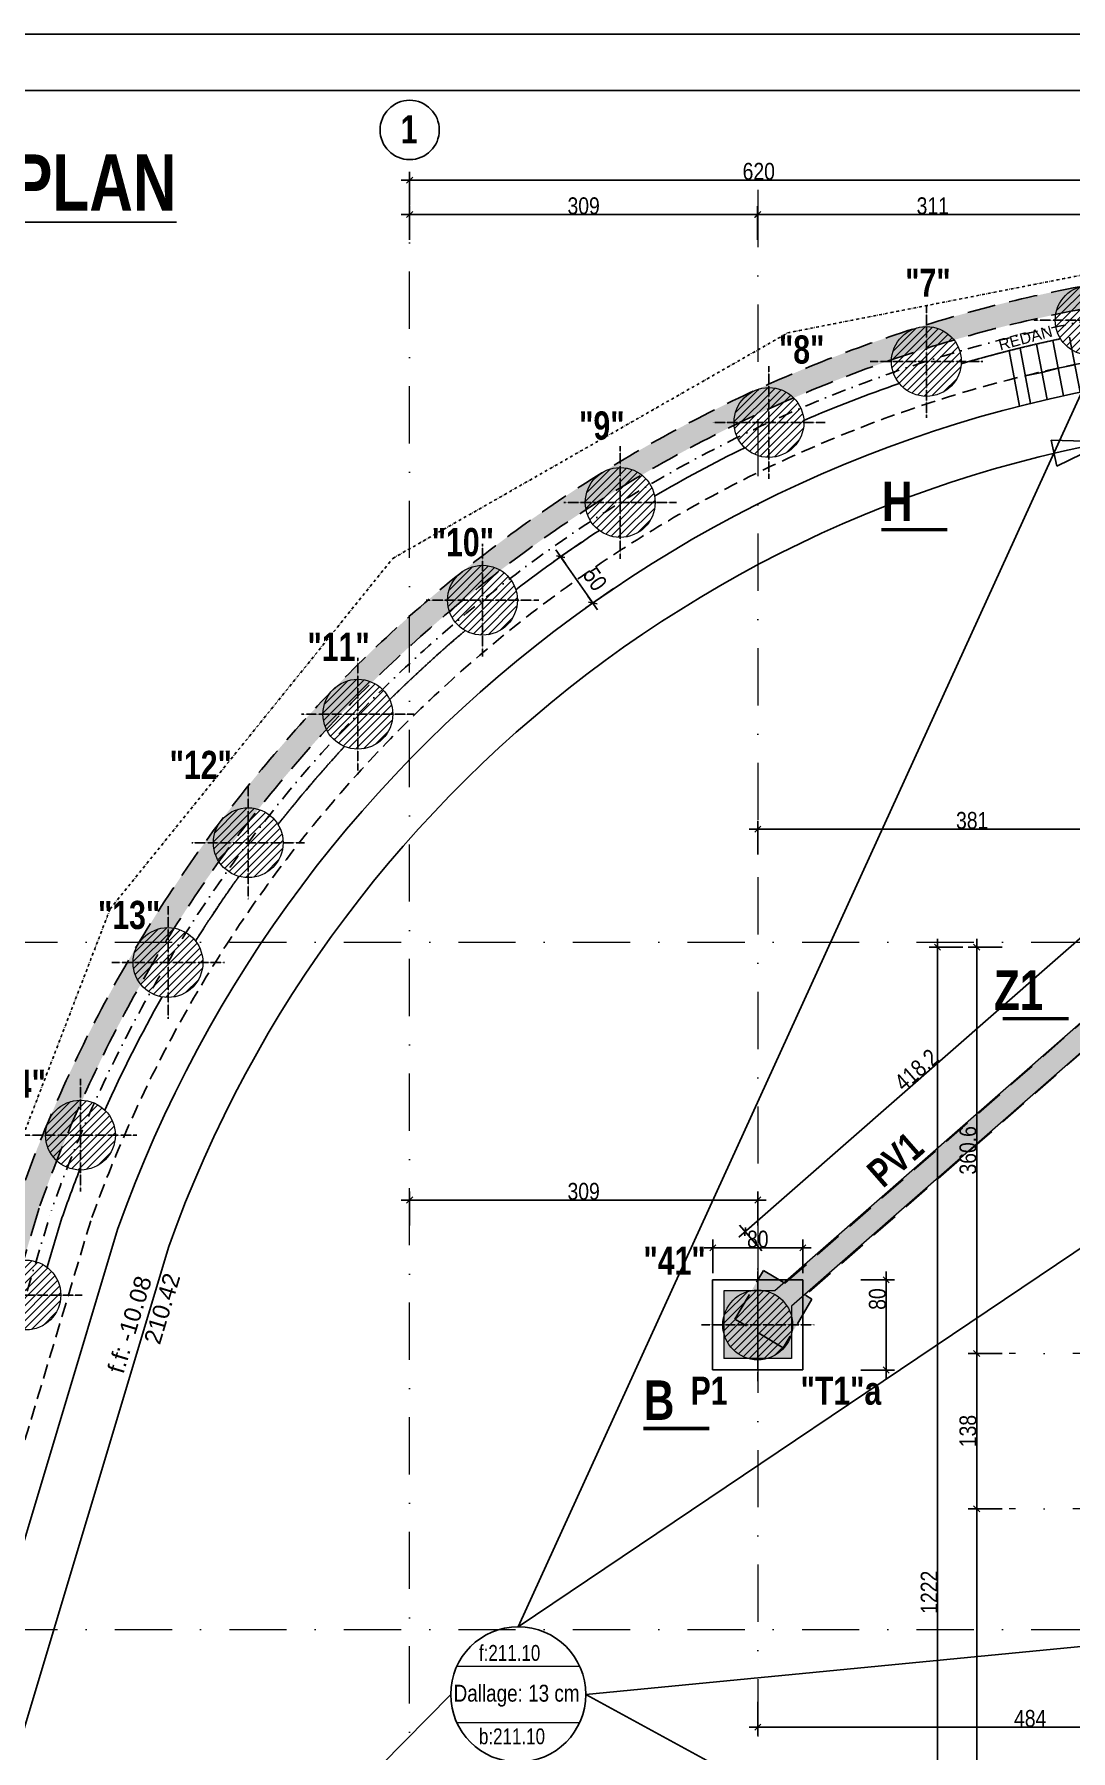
# Model space of a CAD drawing. Header units: millimetres. Extents: x 0 to 22237, y -21919 to -17719.
# Drawn here: x 15005 to 15925, y -19243 to -17719 of the extents above; entities that cross this region are included whole.
import ezdxf
from ezdxf.enums import TextEntityAlignment as Align

# ---------------------------------------------------------------- set-up
doc = ezdxf.new("R2010")
doc.units = ezdxf.units.MM
doc.linetypes.add('CACHEX2', pattern=[19.05, 12.7, -6.35])
doc.linetypes.add('TIRETPTX2', pattern=[50.8, 25.4, -12.7, 0, -12.7])
for name, color, linetype in [('01-Cad  2', 1, 'Continuous'), ('01_cote_gen', 4, 'Continuous'), ('01_linteaux', 2, 'Continuous'), ('01_murs_sup', 2, 'CACHEX2'), ('01_poch_murs', 253, 'Continuous'), ('01_texte', 230, 'Continuous'), ('AA_COTES', 2, 'Continuous')]:
    doc.layers.add(name, color=color, linetype=linetype)
for name, color, linetype, lineweight in [('01_murs_coup', 5, 'Continuous', 60), ('01_PIEUX', 5, 'Continuous', 60), ('01_tram_axes', 2, 'TIRETPTX2', 9)]:
    doc.layers.add(name, color=color, linetype=linetype, lineweight=lineweight)
doc.styles.add('Eurostile', font='')
doc.styles.add('impact', font='impact.ttf')
doc.styles.add('MATTE_TXT', font='arial.ttf')
doc.styles.add('STYLE2', font='ARIALN.TTF')
doc.styles.get('Eurostile').set_extended_font_data('Eurostile')
doc.dimstyles.new('JB50', dxfattribs={"dimscale": 0.1, "dimtxt": 150, "dimasz": 15, "dimexe": 0.1, "dimexo": 0.1, "dimgap": 0.09, "dimtad": 1, "dimdec": 1, "dimdsep": 46, "dimtxsty": 'STYLE2', "dimblk1": 'BOND_G', "dimblk2": 'BOND_D', "dimsah": 1, "dimcen": 1.5, "dimdle": 0.01, "dimse1": 1, "dimse2": 1, "dimclrd": 4, "dimclre": 2, "dimclrt": 6, "dimazin": 2, "dimtfac": 2.333333, "dimtdec": 1, "dimtix": 1, "dimtmove": 2, "dimatfit": 3, "dimldrblk": 'BOND_G', "dimfxl": 1, "dimtolj": 1, "dimtzin": 0, "dimarcsym": 0})
pattern_1 = [(135, (-53.299, 4582.9386), (-11.2253202, 9e-16), [7.9375, -7.9375])]

# ---------------------------------------------------------------- blocks, each defined once
blk = doc.blocks.new('BOND_G')
at = {"layer": 'AA_COTES', "color": 0}
for p, q in [((0, -5), (0, 15)), ((5, 0), (-5, 0)), ((1.8, 1.8), (-1.8, -1.8))]:
    blk.add_line(p, q, dxfattribs=at)
blk = doc.blocks.new('BOND_D')
at = {"layer": 'AA_COTES', "color": 0}
for p, q in [((5, 0), (-5, 0)), ((-1.8, -1.8), (1.8, 1.8)), ((0, 5), (0, -15))]:
    blk.add_line(p, q, dxfattribs=at)
blk = doc.blocks.new('*D1906')
at = {"layer": '01_cote_gen', "color": 4, "lineweight": -2, "transparency": 16777216}
blk.add_line((15339.7, -17848.4), (15956.7, -17848.4), dxfattribs=at)
at = {"layer": 'Defpoints', "color": 0, "transparency": 16777216}
for p in [(15338.2, -17852.1), (15958.2, -17848.4), (15958.2, -17852.1)]:
    blk.add_point(p, dxfattribs=at)
at = {"layer": '01_cote_gen', "color": 4, "lineweight": -2, "transparency": 16777216, "xscale": 1.5, "yscale": 1.5, "zscale": 1.5, "rotation": 180}
blk.add_blockref('BOND_G', (15338.2, -17848.4), dxfattribs=at)
at = {"layer": '01_cote_gen', "color": 4, "lineweight": -2, "transparency": 16777216, "xscale": 1.5, "yscale": 1.5, "zscale": 1.5}
blk.add_blockref('BOND_D', (15958.2, -17848.4), dxfattribs=at)
at = {"layer": '01_cote_gen', "color": 6, "transparency": 16777216, "insert": (15648.2, -17840.7), "char_height": 15, "attachment_point": 5, "style": 'STYLE2'}
blk.add_mtext('\\A1;620', dxfattribs=at)
blk = doc.blocks.new('*D1935')
at = {"layer": '01_cote_gen', "color": 4, "lineweight": -2, "ltscale": 3, "transparency": 16777216}
blk.add_line((15500, -18222.5), (15473.1, -18184), dxfattribs=at)
at = {"layer": 'Defpoints', "color": 0, "ltscale": 3, "transparency": 16777216}
for p in [(15472.3, -18182.7), (15478.2, -18178.6), (15506.7, -18219.7)]:
    blk.add_point(p, dxfattribs=at)
at = {"layer": '01_cote_gen', "color": 4, "lineweight": -2, "ltscale": 3, "transparency": 16777216, "xscale": 1.5, "yscale": 1.5, "zscale": 1.5}
for name, p, rotation in [('BOND_D', (15472.3, -18182.7), 124.8244641136882), ('BOND_G', (15500.8, -18223.8), 304.8244641136882)]:
    blk.add_blockref(name, p, dxfattribs=dict(at, rotation=rotation))
at = {"layer": '01_cote_gen', "color": 6, "ltscale": 3, "transparency": 16777216, "insert": (15502.8, -18202.6), "char_height": 15, "attachment_point": 5, "rotation": 304.8245, "style": 'STYLE2'}
blk.add_mtext('\\A1;50', dxfattribs=at)
blk = doc.blocks.new('*D1909')
at = {"layer": '01_cote_gen', "color": 4, "lineweight": -2, "ltscale": 3, "transparency": 16777216}
blk.add_line((15841.7, -18888.5), (15841.7, -18530.9), dxfattribs=at)
at = {"layer": 'Defpoints', "color": 0, "ltscale": 3, "transparency": 16777216}
for p in [(15829.5, -18529.4), (15841.7, -18529.4), (15864.2, -18890)]:
    blk.add_point(p, dxfattribs=at)
at = {"layer": '01_cote_gen', "color": 4, "lineweight": -2, "ltscale": 3, "transparency": 16777216, "xscale": 1.5, "yscale": 1.5, "zscale": 1.5}
for name, p, rotation in [('BOND_D', (15841.7, -18529.4), 90), ('BOND_G', (15841.7, -18890), 270)]:
    blk.add_blockref(name, p, dxfattribs=dict(at, rotation=rotation))
at = {"layer": '01_cote_gen', "color": 6, "ltscale": 3, "transparency": 16777216, "insert": (15834, -18709.7), "char_height": 15, "attachment_point": 5, "rotation": 90, "style": 'STYLE2'}
blk.add_mtext('\\A1;360.6', dxfattribs=at)
blk = doc.blocks.new('*D1937')
at = {"layer": '01_cote_gen', "color": 4, "lineweight": -2, "ltscale": 3, "transparency": 16777216}
blk.add_line((16129.7, -19221.8), (15648.8, -19221.8), dxfattribs=at)
at = {"layer": 'Defpoints', "color": 0, "ltscale": 3, "transparency": 16777216}
for p in [(16131.2, -19192.7), (15647.3, -19199.2), (15647.3, -19221.8)]:
    blk.add_point(p, dxfattribs=at)
at = {"layer": '01_cote_gen', "color": 4, "lineweight": -2, "ltscale": 3, "transparency": 16777216, "xscale": 1.5, "yscale": 1.5, "zscale": 1.5, "rotation": 180}
blk.add_blockref('BOND_D', (15647.3, -19221.8), dxfattribs=at)
at = {"layer": '01_cote_gen', "color": 4, "lineweight": -2, "ltscale": 3, "transparency": 16777216, "xscale": 1.5, "yscale": 1.5, "zscale": 1.5}
blk.add_blockref('BOND_G', (16131.2, -19221.8), dxfattribs=at)
at = {"layer": '01_cote_gen', "color": 6, "ltscale": 3, "transparency": 16777216, "insert": (15889.2, -19214.1), "char_height": 15, "attachment_point": 5, "style": 'STYLE2'}
blk.add_mtext('\\A1;484', dxfattribs=at)
blk = doc.blocks.new('*D1910')
at = {"layer": '01_cote_gen', "color": 4, "lineweight": -2, "ltscale": 3, "transparency": 16777216}
blk.add_line((15339.7, -18753.8), (15645.8, -18753.8), dxfattribs=at)
at = {"layer": 'Defpoints', "color": 0, "ltscale": 3, "transparency": 16777216}
for p in [(15647.3, -18753.8), (15338.2, -18794.5), (15647.3, -18794.5)]:
    blk.add_point(p, dxfattribs=at)
at = {"layer": '01_cote_gen', "color": 4, "lineweight": -2, "ltscale": 3, "transparency": 16777216, "xscale": 1.5, "yscale": 1.5, "zscale": 1.5, "rotation": 180}
blk.add_blockref('BOND_G', (15338.2, -18753.8), dxfattribs=at)
at = {"layer": '01_cote_gen', "color": 4, "lineweight": -2, "ltscale": 3, "transparency": 16777216, "xscale": 1.5, "yscale": 1.5, "zscale": 1.5}
blk.add_blockref('BOND_D', (15647.3, -18753.8), dxfattribs=at)
at = {"layer": '01_cote_gen', "color": 6, "ltscale": 3, "transparency": 16777216, "insert": (15492.7, -18746.2), "char_height": 15, "attachment_point": 5, "style": 'STYLE2'}
blk.add_mtext('\\A1;309', dxfattribs=at)
blk = doc.blocks.new('*D1938')
at = {"layer": '01_cote_gen', "color": 4, "lineweight": -2, "ltscale": 3, "transparency": 16777216}
blk.add_line((15339.7, -17878.9), (15645.7, -17878.9), dxfattribs=at)
at = {"layer": 'Defpoints', "color": 0, "ltscale": 3, "transparency": 16777216}
for p in [(15647.2, -17878.9), (15338.2, -17943.7), (15647.2, -17981)]:
    blk.add_point(p, dxfattribs=at)
at = {"layer": '01_cote_gen', "color": 4, "lineweight": -2, "ltscale": 3, "transparency": 16777216, "xscale": 1.5, "yscale": 1.5, "zscale": 1.5, "rotation": 180}
blk.add_blockref('BOND_G', (15338.2, -17878.9), dxfattribs=at)
at = {"layer": '01_cote_gen', "color": 4, "lineweight": -2, "ltscale": 3, "transparency": 16777216, "xscale": 1.5, "yscale": 1.5, "zscale": 1.5}
blk.add_blockref('BOND_D', (15647.2, -17878.9), dxfattribs=at)
at = {"layer": '01_cote_gen', "color": 6, "ltscale": 3, "transparency": 16777216, "insert": (15492.7, -17871.3), "char_height": 15, "attachment_point": 5, "style": 'STYLE2'}
blk.add_mtext('\\A1;309', dxfattribs=at)
blk = doc.blocks.new('*D1939')
at = {"layer": '01_cote_gen', "color": 4, "lineweight": -2, "ltscale": 3, "transparency": 16777216}
blk.add_line((15648.8, -17878.9), (15956.7, -17878.9), dxfattribs=at)
at = {"layer": 'Defpoints', "color": 0, "ltscale": 3, "transparency": 16777216}
for p in [(15958.2, -17878.9), (15647.3, -17901.4), (15958.2, -18066.8)]:
    blk.add_point(p, dxfattribs=at)
at = {"layer": '01_cote_gen', "color": 4, "lineweight": -2, "ltscale": 3, "transparency": 16777216, "xscale": 1.5, "yscale": 1.5, "zscale": 1.5, "rotation": 180}
blk.add_blockref('BOND_G', (15647.3, -17878.9), dxfattribs=at)
at = {"layer": '01_cote_gen', "color": 4, "lineweight": -2, "ltscale": 3, "transparency": 16777216, "xscale": 1.5, "yscale": 1.5, "zscale": 1.5}
blk.add_blockref('BOND_D', (15958.2, -17878.9), dxfattribs=at)
at = {"layer": '01_cote_gen', "color": 6, "ltscale": 3, "transparency": 16777216, "insert": (15802.7, -17871.3), "char_height": 15, "attachment_point": 5, "style": 'STYLE2'}
blk.add_mtext('\\A1;311', dxfattribs=at)
blk = doc.blocks.new('*D1911')
at = {"layer": '01_cote_gen', "color": 4, "lineweight": -2, "ltscale": 3, "transparency": 16777216}
blk.add_line((15841.7, -19749.8), (15841.7, -19029.4), dxfattribs=at)
at = {"layer": 'Defpoints', "color": 0, "ltscale": 3, "transparency": 16777216}
for p in [(15841.7, -19027.9), (15901.6, -19027.9), (15908.9, -19751.3)]:
    blk.add_point(p, dxfattribs=at)
at = {"layer": '01_cote_gen', "color": 4, "lineweight": -2, "ltscale": 3, "transparency": 16777216, "xscale": 1.5, "yscale": 1.5, "zscale": 1.5}
for name, p, rotation in [('BOND_D', (15841.7, -19027.9), 90), ('BOND_G', (15841.7, -19751.3), 270)]:
    blk.add_blockref(name, p, dxfattribs=dict(at, rotation=rotation))
at = {"layer": '01_cote_gen', "color": 6, "ltscale": 3, "transparency": 16777216, "insert": (15834, -19389.6), "char_height": 15, "attachment_point": 5, "rotation": 90, "style": 'STYLE2'}
blk.add_mtext('\\A1;723.4', dxfattribs=at)
blk = doc.blocks.new('*D1912')
at = {"layer": '01_cote_gen', "color": 4, "lineweight": -2, "ltscale": 3, "transparency": 16777216}
blk.add_line((15841.7, -19026.4), (15841.7, -18891.5), dxfattribs=at)
at = {"layer": 'Defpoints', "color": 0, "ltscale": 3, "transparency": 16777216}
for p in [(15841.7, -18890), (15901.6, -18890), (15864.2, -19027.9)]:
    blk.add_point(p, dxfattribs=at)
at = {"layer": '01_cote_gen', "color": 4, "lineweight": -2, "ltscale": 3, "transparency": 16777216, "xscale": 1.5, "yscale": 1.5, "zscale": 1.5}
for name, p, rotation in [('BOND_D', (15841.7, -18890), 90), ('BOND_G', (15841.7, -19027.9), 270)]:
    blk.add_blockref(name, p, dxfattribs=dict(at, rotation=rotation))
at = {"layer": '01_cote_gen', "color": 6, "ltscale": 3, "transparency": 16777216, "insert": (15834, -18958.9), "char_height": 15, "attachment_point": 5, "rotation": 90, "style": 'STYLE2'}
blk.add_mtext('\\A1;138', dxfattribs=at)
blk = doc.blocks.new('*D1913')
at = {"layer": '01_cote_gen', "color": 4, "lineweight": -2, "ltscale": 3, "transparency": 16777216}
blk.add_line((15807, -19749.8), (15807, -18530.9), dxfattribs=at)
at = {"layer": 'Defpoints', "color": 0, "ltscale": 3, "transparency": 16777216}
for p in [(15807, -18529.4), (15857.6, -18529.4), (15756.9, -19751.3)]:
    blk.add_point(p, dxfattribs=at)
at = {"layer": '01_cote_gen', "color": 4, "lineweight": -2, "ltscale": 3, "transparency": 16777216, "xscale": 1.5, "yscale": 1.5, "zscale": 1.5}
for name, p, rotation in [('BOND_D', (15807, -18529.4), 90), ('BOND_G', (15807, -19751.3), 270)]:
    blk.add_blockref(name, p, dxfattribs=dict(at, rotation=rotation))
at = {"layer": '01_cote_gen', "color": 6, "ltscale": 3, "transparency": 16777216, "insert": (15799.5, -19102), "char_height": 15, "attachment_point": 5, "rotation": 90, "style": 'STYLE2'}
blk.add_mtext('\\A1;1222', dxfattribs=at)
blk = doc.blocks.new('*D1923')
at = {"layer": '01_cote_gen', "color": 4, "lineweight": -2, "ltscale": 3, "transparency": 16777216}
blk.add_line((15608.8, -18796.3), (15685.8, -18796.3), dxfattribs=at)
at = {"layer": 'Defpoints', "color": 0, "ltscale": 3, "transparency": 16777216}
for p in [(15687.3, -18796.3), (15607.3, -18874), (15687.3, -18874)]:
    blk.add_point(p, dxfattribs=at)
at = {"layer": '01_cote_gen', "color": 4, "lineweight": -2, "ltscale": 3, "transparency": 16777216, "xscale": 1.5, "yscale": 1.5, "zscale": 1.5, "rotation": 180}
blk.add_blockref('BOND_G', (15607.3, -18796.3), dxfattribs=at)
at = {"layer": '01_cote_gen', "color": 4, "lineweight": -2, "ltscale": 3, "transparency": 16777216, "xscale": 1.5, "yscale": 1.5, "zscale": 1.5}
blk.add_blockref('BOND_D', (15687.3, -18796.3), dxfattribs=at)
at = {"layer": '01_cote_gen', "color": 6, "ltscale": 3, "transparency": 16777216, "insert": (15647.3, -18788.6), "char_height": 15, "attachment_point": 5, "style": 'STYLE2'}
blk.add_mtext('\\A1;80', dxfattribs=at)
blk = doc.blocks.new('*D1924')
at = {"layer": '01_cote_gen', "color": 4, "lineweight": -2, "ltscale": 3, "transparency": 16777216}
blk.add_line((15761.3, -18826.2), (15761.3, -18903.2), dxfattribs=at)
at = {"layer": 'Defpoints', "color": 0, "ltscale": 3, "transparency": 16777216}
for p in [(15686.3, -18824.7), (15687.3, -18904.7), (15761.3, -18904.7)]:
    blk.add_point(p, dxfattribs=at)
at = {"layer": '01_cote_gen', "color": 4, "lineweight": -2, "ltscale": 3, "transparency": 16777216, "xscale": 1.5, "yscale": 1.5, "zscale": 1.5}
for name, p, rotation in [('BOND_G', (15761.3, -18824.7), 90), ('BOND_D', (15761.3, -18904.7), 270)]:
    blk.add_blockref(name, p, dxfattribs=dict(at, rotation=rotation))
at = {"layer": '01_cote_gen', "color": 6, "ltscale": 3, "transparency": 16777216, "insert": (15753.6, -18841.7), "char_height": 15, "attachment_point": 5, "rotation": 90, "style": 'STYLE2'}
blk.add_mtext('\\A1;80', dxfattribs=at)
blk = doc.blocks.new('*D1951')
at = {"layer": '01_cote_gen', "color": 4, "lineweight": -2, "transparency": 16777216}
blk.add_line((15648.8, -18424.6), (16026.7, -18424.6), dxfattribs=at)
at = {"layer": 'Defpoints', "color": 0, "transparency": 16777216}
for p in [(16028.2, -18424.6), (15647.3, -18451.6), (16028.2, -18451.6)]:
    blk.add_point(p, dxfattribs=at)
at = {"layer": '01_cote_gen', "color": 4, "lineweight": -2, "transparency": 16777216, "xscale": 1.5, "yscale": 1.5, "zscale": 1.5, "rotation": 180}
blk.add_blockref('BOND_G', (15647.3, -18424.6), dxfattribs=at)
at = {"layer": '01_cote_gen', "color": 4, "lineweight": -2, "transparency": 16777216, "xscale": 1.5, "yscale": 1.5, "zscale": 1.5}
blk.add_blockref('BOND_D', (16028.2, -18424.6), dxfattribs=at)
at = {"layer": '01_cote_gen', "color": 6, "transparency": 16777216, "insert": (15837.7, -18416.9), "char_height": 15, "attachment_point": 5, "style": 'STYLE2'}
blk.add_mtext('\\A1;381', dxfattribs=at)
blk = doc.blocks.new('*D1958')
at = {"layer": '01_cote_gen', "color": 4, "lineweight": -2, "transparency": 16777216}
blk.add_line((15637.2, -18780.9), (15949.6, -18507.3), dxfattribs=at)
at = {"layer": 'Defpoints', "color": 0, "transparency": 16777216}
for p in [(15950.7, -18506.3), (15988.2, -18549.1), (15673.6, -18824.7)]:
    blk.add_point(p, dxfattribs=at)
at = {"layer": '01_cote_gen', "color": 4, "lineweight": -2, "transparency": 16777216, "xscale": 1.5, "yscale": 1.5, "zscale": 1.5}
for name, p, rotation in [('BOND_D', (15950.7, -18506.3), 41.2122092456602), ('BOND_G', (15636.1, -18781.9), 221.2122092456602)]:
    blk.add_blockref(name, p, dxfattribs=dict(at, rotation=rotation))
at = {"layer": '01_cote_gen', "color": 6, "transparency": 16777216, "insert": (15788.3, -18638.3), "char_height": 15, "attachment_point": 5, "rotation": 41.2122, "style": 'STYLE2'}
blk.add_mtext('\\A1;418.2', dxfattribs=at)

msp = doc.modelspace()

# ---------------------------------------------------------------- hatches: boundary and pattern name
at = {"layer": '01_murs_sup'}
h = msp.add_hatch(dxfattribs=at)
h.set_pattern_fill('DASH', color=256, scale=2.5, angle=135)
h.set_pattern_definition(pattern_1)
h.paths.add_polyline_path([(16702.22, -17921.97), (16121.62, -17921.97, 0.3086562), (14990.88, -18752.71), (14784.2, -19435.8, 0.8815934), (16413.22, -20219.3), (16413.22, -20305), (16517.22, -20305), (16517.22, -20174.96), (17705.22, -20174.96), (17705.22, -19646.96), (17685.22, -19646.96), (17685.22, -20149.96), (17128.22, -20149.96), (17128.22, -19646.96), (17108.22, -19646.96), (17108.22, -20149.96), (16517.22, -20149.96), (16517.22, -19646.98), (16497.22, -19646.98), (16497.22, -20149.96), (16413.22, -20149.96), (16413.22, -20181.42, -0.8977307), (14803.26, -19441.87), (15009.9, -18758.93, -0.3084793), (16121.97, -17941.97), (16702.22, -17941.97)])
h.paths.add_polyline_path([(16497.22, -20175), (16497.22, -20285), (16433.22, -20285), (16433.22, -20175)], flags=16)
h = msp.add_hatch(dxfattribs=at)
h.set_pattern_fill('DASH', color=256, scale=2.5, angle=135)
h.set_pattern_definition(pattern_1)
h.paths.add_polyline_path([(18906.12, -18516.96), (17707.22, -18516.96), (17707.22, -19046.96), (17727.22, -19046.96), (17727.22, -18541.96), (18284.22, -18541.96), (18284.22, -19046.96), (18304.22, -19046.96), (18304.22, -18541.96), (18564.22, -18541.96), (18564.22, -19046.96), (18584.22, -19046.96), (18584.22, -18541.96), (18906.12, -18541.96)])
h.paths.add_polyline_path([(19130.22, -18516.96), (18996.12, -18516.96), (18996.12, -18541.96), (19110.22, -18541.96), (19110.22, -20149.96), (18849.22, -20149.96), (18849.22, -19596.96), (18687.42, -19596.96), (18687.42, -19616.96), (18692.22, -19616.96), (18692.22, -20149.96), (18685.22, -20149.96), (18685.22, -20174.96), (18693.22, -20174.96), (18693.22, -20308.94), (18709.22, -20308.94), (18709.22, -20174.96), (18720.22, -20174.96), (18720.22, -20149.96), (18709.22, -20149.96), (18709.22, -19616.96), (18830.22, -19616.96), (18830.22, -20149.96), (18826.91, -20149.96), (18826.91, -20174.96), (18829.22, -20174.96), (18829.22, -20308.94), (18845.22, -20308.94), (18845.22, -20174.96), (19130.22, -20174.96)])
h.paths.add_polyline_path([(18572.22, -19616.96), (18584.22, -19616.96), (18584.22, -19596.96), (18554.22, -19596.96), (18554.22, -20149.96), (18304.22, -20149.96), (18304.22, -19646.96), (18284.22, -19646.96), (18284.22, -20149.96), (17727.22, -20149.96), (17727.22, -19646.96), (17707.22, -19646.96), (17707.22, -20174.96), (18577.22, -20174.96), (18577.22, -20149.96), (18572.22, -20149.96)])
h.paths.add_polyline_path([(17705.22, -18516.96), (16025.15, -18516.96), (15671.42, -18827.7), (15652.33, -18816.44), (15626.93, -18859.51), (15670, -18884.91), (15695.4, -18841.84), (15689.55, -18838.39), (16026.78, -18541.96), (16312.22, -18541.96), (16312.22, -19095.92), (16572.22, -19095.92), (16572.22, -19077.92), (16517.22, -19077.92), (16517.23, -18839.96), (16497.23, -18839.96), (16497.22, -19077.92), (16332.22, -19077.92), (16332.22, -18729.96), (16340.22, -18729.96), (16340.22, -18711.96), (16332.22, -18711.96), (16332.22, -18541.96), (16682.22, -18541.96), (16682.22, -18711.96), (16442.22, -18711.96), (16442.22, -18729.96), (16497.23, -18729.96), (16497.23, -18737.96), (16517.23, -18737.96), (16517.23, -18729.96), (16682.22, -18729.96), (16682.22, -19077.92), (16674.22, -19077.92), (16674.22, -19095.92), (16700.22, -19095.92), (16700.22, -18541.96), (17108.22, -18541.96), (17108.22, -19046.96), (17128.22, -19046.96), (17128.22, -18541.96), (17685.22, -18541.96), (17685.22, -19046.96), (17705.22, -19046.96)])
at = {"layer": '01_poch_murs'}
h = msp.add_hatch(dxfattribs=at)
h.set_pattern_fill('ANSI31', color=256, scale=1.5)
h.set_pattern_definition([(45, (-2266.2296, -9269.5257), (-3.367596, 3.367596), [])])
h.paths.add_polyline_path([(15942.46, -17941.79, 0.4142136), (15911.46, -17972.79), (15942.46, -17972.79)])
h.paths.add_polyline_path([(15942.46, -17972.79), (15911.46, -17972.79, 0.4142136), (15942.46, -18003.79)])
h.paths.add_polyline_path([(15942.46, -17941.79), (15942.46, -17972.79), (15973.46, -17972.79, 0.4142136)])
h.paths.add_polyline_path([(15973.46, -17972.79), (15942.46, -17972.79), (15942.46, -18003.79, 0.4142136)])
h = msp.add_hatch(dxfattribs=at)
h.set_pattern_fill('ANSI31', color=256, scale=1.5)
h.set_pattern_definition([(45, (-2411.6547, -9306.0733), (-3.367596, 3.367596), [])])
h.paths.add_polyline_path([(15797.04, -17978.34, 0.4142136), (15766.04, -18009.34), (15797.04, -18009.34)])
h.paths.add_polyline_path([(15797.04, -18009.34), (15766.04, -18009.34, 0.4142136), (15797.04, -18040.34)])
h.paths.add_polyline_path([(15797.04, -17978.34), (15797.04, -18009.34), (15828.04, -18009.34, 0.4142136)])
h.paths.add_polyline_path([(15828.04, -18009.34), (15797.04, -18009.34), (15797.04, -18040.34, 0.4142136)])
h = msp.add_hatch(dxfattribs=at)
h.set_pattern_fill('ANSI31', color=256, scale=1.5)
h.set_pattern_definition([(45, (-2551.4635, -9360.274), (-3.367596, 3.367596), [])])
h.paths.add_polyline_path([(15657.23, -18032.54, 0.4142136), (15626.23, -18063.54), (15657.23, -18063.54)])
h.paths.add_polyline_path([(15657.23, -18063.54), (15626.23, -18063.54, 0.4142136), (15657.23, -18094.54)])
h.paths.add_polyline_path([(15657.23, -18032.54), (15657.23, -18063.54), (15688.23, -18063.54, 0.4142136)])
h.paths.add_polyline_path([(15688.23, -18063.54), (15657.23, -18063.54), (15657.23, -18094.54, 0.4142136)])
h = msp.add_hatch(dxfattribs=at)
h.set_pattern_fill('ANSI31', color=256, scale=1.5)
h.set_pattern_definition([(45, (-2683.522, -9431.3004), (-3.367596, 3.367596), [])])
h.paths.add_polyline_path([(15525.17, -18103.57, 0.4142136), (15494.17, -18134.57), (15525.17, -18134.57)])
h.paths.add_polyline_path([(15525.17, -18134.57), (15494.17, -18134.57, 0.4142136), (15525.17, -18165.57)])
h.paths.add_polyline_path([(15525.17, -18103.57), (15525.17, -18134.57), (15556.17, -18134.57, 0.4142136)])
h.paths.add_polyline_path([(15556.17, -18134.57), (15525.17, -18134.57), (15525.17, -18165.57, 0.4142136)])
h = msp.add_hatch(dxfattribs=at)
h.set_pattern_fill('ANSI31', color=256, scale=1.5)
h.set_pattern_definition([(45, (-2805.8146, -9518.0685), (-3.367596, 3.367596), [])])
h.paths.add_polyline_path([(15402.88, -18190.34, 0.4142136), (15371.88, -18221.34), (15402.88, -18221.34)])
h.paths.add_polyline_path([(15402.88, -18221.34), (15371.88, -18221.34, 0.4142136), (15402.88, -18252.34)])
h.paths.add_polyline_path([(15402.88, -18190.34), (15402.88, -18221.34), (15433.88, -18221.34, 0.4142136)])
h.paths.add_polyline_path([(15433.88, -18221.34), (15402.88, -18221.34), (15402.88, -18252.34, 0.4142136)])
h = msp.add_hatch(dxfattribs=at)
h.set_pattern_fill('ANSI31', color=256, scale=1.5)
h.set_pattern_definition([(45, (-2916.475, -9619.254), (-3.367596, 3.367596), [])])
h.paths.add_polyline_path([(15292.22, -18291.52, 0.4142136), (15261.22, -18322.52), (15292.22, -18322.52)])
h.paths.add_polyline_path([(15292.22, -18322.52), (15261.22, -18322.52, 0.4142136), (15292.22, -18353.52)])
h.paths.add_polyline_path([(15292.22, -18291.52), (15292.22, -18322.52), (15323.22, -18322.52, 0.4142136)])
h.paths.add_polyline_path([(15323.22, -18322.52), (15292.22, -18322.52), (15292.22, -18353.52, 0.4142136)])
h = msp.add_hatch(dxfattribs=at)
h.set_pattern_fill('ANSI31', color=256, scale=1.5)
h.set_pattern_definition([(45, (-3013.8137, -9733.3125), (-3.367596, 3.367596), [])])
h.paths.add_polyline_path([(15194.88, -18405.58, 0.4142136), (15163.88, -18436.58), (15194.88, -18436.58)])
h.paths.add_polyline_path([(15194.88, -18436.58), (15163.88, -18436.58, 0.4142136), (15194.88, -18467.58)])
h.paths.add_polyline_path([(15194.88, -18405.58), (15194.88, -18436.58), (15225.88, -18436.58, 0.4142136)])
h.paths.add_polyline_path([(15225.88, -18436.58), (15194.88, -18436.58), (15194.88, -18467.58, 0.4142136)])
h = msp.add_hatch(dxfattribs=at)
h.set_pattern_fill('ANSI31', color=256, scale=1.5)
h.set_pattern_definition([(45, (-3085.084, -9839.678), (-3.367596, 3.367596), [])])
h.paths.add_polyline_path([(15123.61, -18511.95, 0.4142136), (15092.61, -18542.95), (15123.61, -18542.95)])
h.paths.add_polyline_path([(15123.61, -18542.95), (15092.61, -18542.95, 0.4142136), (15123.61, -18573.95)])
h.paths.add_polyline_path([(15123.61, -18511.95), (15123.61, -18542.95), (15154.61, -18542.95, 0.4142136)])
h.paths.add_polyline_path([(15154.61, -18542.95), (15123.61, -18542.95), (15123.61, -18573.95, 0.4142136)])
h = msp.add_hatch(color=256, dxfattribs=at)
h.dxf.hatch_style = 1
h.paths.add_polyline_path([(16292.22, -18516.96), (16056.66, -18516.96, -0.1023552), (16059.21, -18529.26, -0.1059186), (16056.48, -18541.96), (16292.22, -18541.96)])
h.paths.add_polyline_path([(16312.22, -18516.96), (16292.22, -18516.96), (16292.22, -18541.96), (16312.22, -18541.96)])
h.paths.add_polyline_path([(16059.21, -18529.26, 0.1023552), (16056.66, -18516.96), (16024.93, -18516.96), (15999, -18539.66, 0.1661434), (16011.48, -18555.36), (16026.78, -18541.96), (16056.48, -18541.96, 0.1059186)])
h.paths.add_polyline_path([(16011.48, -18555.36, -0.1661434), (15999, -18539.66), (15662.46, -18834.41), (15653.93, -18834.41, -0.2819136), (15677.25, -18856.87), (15677.25, -18848.02)])
h.paths.add_polyline_path([(15640.58, -18834.41), (15617.25, -18834.41), (15617.25, -18856.87, -0.2819136)], flags=17)
h.paths.add_polyline_path([(15677.25, -18872.49, -0.2629516), (15656.05, -18894.41), (15677.25, -18894.41)], flags=17)
h.paths.add_polyline_path([(15617.25, -18872.49), (15617.25, -18894.41), (15638.46, -18894.41, -0.2629516)], flags=17)
h.paths.add_polyline_path([(15677.25, -18856.87, 0.2819136), (15653.93, -18834.41), (15640.58, -18834.41, 0.2819136), (15617.25, -18856.87), (15617.25, -18872.49, 0.2629516), (15638.46, -18894.41), (15656.05, -18894.41, 0.2629516), (15677.25, -18872.49)])
h = msp.add_hatch(dxfattribs=at)
h.set_pattern_fill('ANSI31', color=256, scale=1.5)
h.set_pattern_definition([(45, (-3162.8107, -9992.915), (-3.367596, 3.367596), [])])
h.paths.add_polyline_path([(15045.88, -18665.18, 0.4142136), (15014.88, -18696.18), (15045.88, -18696.18)])
h.paths.add_polyline_path([(15045.88, -18696.18), (15014.88, -18696.18, 0.4142136), (15045.88, -18727.18)])
h.paths.add_polyline_path([(15045.88, -18665.18), (15045.88, -18696.18), (15076.88, -18696.18, 0.4142136)])
h.paths.add_polyline_path([(15076.88, -18696.18), (15045.88, -18696.18), (15045.88, -18727.18, 0.4142136)])
h = msp.add_hatch(dxfattribs=at)
h.set_pattern_fill('ANSI31', color=256, scale=1.5)
h.set_pattern_definition([(45, (-3211.27, -10134.876), (-3.367596, 3.367596), [])])
h.paths.add_polyline_path([(14997.42, -18807.14, 0.4142136), (14966.42, -18838.14), (14997.42, -18838.14)])
h.paths.add_polyline_path([(14997.42, -18838.14), (14966.42, -18838.14, 0.4142136), (14997.42, -18869.14)])
h.paths.add_polyline_path([(14997.42, -18807.14), (14997.42, -18838.14), (15028.42, -18838.14, 0.4142136)])
h.paths.add_polyline_path([(15028.42, -18838.14), (14997.42, -18838.14), (14997.42, -18869.14, 0.4142136)])
h = msp.add_hatch(dxfattribs=at)
h.set_pattern_fill('ANSI31', color=256, scale=1.5)
h.set_pattern_definition([(45, (-2561.4383, -10161.4155), (-3.367596, 3.367596), [])])
h.paths.add_polyline_path([(15647.25, -18833.68, 0.4142136), (15616.25, -18864.68), (15647.25, -18864.68)])
h.paths.add_polyline_path([(15647.25, -18864.68), (15616.25, -18864.68, 0.4142136), (15647.25, -18895.68)])
h.paths.add_polyline_path([(15647.25, -18833.68), (15647.25, -18864.68), (15678.25, -18864.68, 0.4142136)])
h.paths.add_polyline_path([(15678.25, -18864.68), (15647.25, -18864.68), (15647.25, -18895.68, 0.4142136)])

# ---------------------------------------------------------------- linework, layer by layer
at = {"layer": '01-Cad  2'}
for p, q in [((21690.16, -17718.97), (11550.16, -17718.97)), ((21640.16, -17768.97), (11600.16, -17768.97))]:
    msp.add_line(p, q, dxfattribs=at)
at = {"layer": '01_cote_gen', "ltscale": 3}
msp.add_line((15647.25, -18825.4), (15647.25, -18894.41), dxfattribs=at)
at = {"layer": '01_linteaux', "linetype": 'TIRETPTX2', "ltscale": 0.01}
for p, q in [((15797.04, -18059.34), (15797.04, -17959.34)), ((15992.46, -17972.79), (15892.46, -17972.79)), ((15847.04, -18009.34), (15747.04, -18009.34)), ((15657.23, -18113.54), (15657.23, -18013.54)), ((15707.23, -18063.54), (15607.23, -18063.54)), ((15525.17, -18184.57), (15525.17, -18084.57)), ((15575.17, -18134.57), (15475.17, -18134.57)), ((15402.88, -18271.34), (15402.88, -18171.34)), ((15452.88, -18221.34), (15352.88, -18221.34)), ((15292.22, -18372.52), (15292.22, -18272.52)), ((15342.22, -18322.52), (15242.22, -18322.52)), ((15194.88, -18486.58), (15194.88, -18386.58)), ((15244.88, -18436.58), (15144.88, -18436.58)), ((15123.67, -18592.84), (15123.67, -18492.84)), ((15173.67, -18542.84), (15073.67, -18542.84)), ((15045.88, -18746.18), (15045.88, -18646.18)), ((15095.88, -18696.18), (14995.88, -18696.18)), ((15647.25, -18914.68), (15647.25, -18814.68)), ((15047.42, -18838.14), (14947.42, -18838.14)), ((15697.25, -18864.68), (15597.25, -18864.68))]:
    msp.add_line(p, q, dxfattribs=at)
at = {"layer": '01_linteaux'}
for p, q in [((15894.76, -17993.97), (15904.18, -18043.11)), ((15909.42, -17990.73), (15918.82, -18039.81)), ((15924.12, -17987.77), (15933.47, -18036.61)), ((15879.86, -18049.04), (15870.44, -17999.85)), ((15880.16, -17997.44), (15889.57, -18046.61)), ((15029.47, -18769.6), (15016.28, -18813.54)), ((15078.82, -18780), (14798.53, -19713.08)), ((15687.25, -18824.68), (15607.25, -18824.68)), ((15607.25, -18904.68), (15607.25, -18824.68)), ((15687.25, -18904.68), (15687.25, -18824.68)), ((15687.25, -18904.68), (15607.25, -18904.68))]:
    msp.add_line(p, q, dxfattribs=at)
at = {"layer": '01_linteaux', "color": 5, "linetype": 'TIRETPTX2', "ltscale": 0.1}
msp.add_line((15072.22, -18495.4), (15323.29, -18184.18), dxfattribs=at)
at = {"layer": '01_linteaux', "linetype": 'TIRETPTX2', "ltscale": 0.5}
msp.add_line((14813.87, -19444.78), (15020.56, -18761.69), dxfattribs=at)
at = {"layer": '01_linteaux', "linetype": 'CACHEX2'}
msp.add_line((15055.05, -18772.22), (14773.44, -19709.71), dxfattribs=at)
at = {"layer": '01_linteaux', "linetype": 'TIRETPTX2', "ltscale": 0.5}
msp.add_arc((16165.01, -19165.94), 1213.73, 91.99092, 160.61055, dxfattribs=at)
at = {"layer": '01_linteaux', "linetype": 'CACHEX2'}
msp.add_arc((16165.01, -19165.94), 1177.73, 92.05395, 160.46959, dxfattribs=at)
at = {"layer": '01_linteaux'}
for radius, start, end in [(1152.73, 92.0761, 160.43927), (1202.73, 109.02311, 113.35721), (1202.73, 116.10611, 120.44021), (1202.73, 123.18911, 127.52321), (1202.73, 150.48916, 155.85521), (1202.73, 158.60411, 160.75961)]:
    msp.add_arc((16165.01, -19165.94), radius, start, end, dxfattribs=at)
at = {"layer": '01_linteaux', "color": 5, "linetype": 'TIRETPTX2', "ltscale": 0.1}
for points in [[(15673.72, -17984.08), (15866.93, -17946.04), (16060.14, -17908.01)], [(15323.29, -18184.18), (15498.5, -18084.13), (15673.72, -17984.08)], [(15323.29, -18184.18), (15498.5, -18084.13), (15673.72, -17984.08)], [(14931.96, -18860.72), (15002.09, -18678.06), (15072.22, -18495.4)]]:
    msp.add_open_spline(points, degree=2, dxfattribs=at)
at = {"layer": '01_murs_coup', "linetype": 'Continuous', "lineweight": 5}
for p, q in [((16024.93, -18516.96), (15662.46, -18834.41)), ((16026.78, -18541.96), (15677.25, -18848.02)), ((15617.25, -18834.41), (15617.25, -18894.41)), ((15662.46, -18834.41), (15617.25, -18834.41)), ((15677.25, -18848.02), (15677.25, -18894.41)), ((15677.25, -18894.41), (15617.25, -18894.41)), ((15380.11, -19167.59), (15489.13, -19167.59)), ((15380.11, -19217.74), (15489.13, -19217.74))]:
    msp.add_line(p, q, dxfattribs=at)
for start, end in [(101.94011, 106.27421), (130.27211, 134.60621), (137.35511, 141.68921), (144.43811, 147.73297), (151.52111, 155.85521)]:
    msp.add_arc((16165.01, -19165.94), 1202.73, start, end, dxfattribs=at)
at = {"layer": '01_murs_sup', "ltscale": 2}
for p, q in [((15671.42, -18827.7), (16025.15, -18516.96)), ((16026.78, -18541.96), (15689.55, -18838.39)), ((14803.26, -19441.87), (15009.9, -18758.93)), ((15626.93, -18859.51), (15652.33, -18816.44)), ((15652.33, -18816.44), (15671.42, -18827.7)), ((15695.4, -18841.84), (15670, -18884.91)), ((15689.55, -18838.39), (15695.4, -18841.84)), ((15670, -18884.91), (15626.93, -18859.51))]:
    msp.add_line(p, q, dxfattribs=at)
for radius, start, end in [(1244.73, 91.99092, 160.61055), (1224.73, 92.00464, 160.58977)]:
    msp.add_arc((16165.01, -19165.94), radius, start, end, dxfattribs=at)
at = {"layer": '01_murs_sup', "ltscale": 0.05}
for start, end in [(101.94011, 106.27421), (130.27211, 134.60621), (137.35511, 141.68921), (144.43811, 147.73297)]:
    msp.add_arc((16165.01, -19165.94), 1202.73, start, end, dxfattribs=at)
at = {"layer": '01_PIEUX', "linetype": 'Continuous', "lineweight": 5}
for centre in [(15942.46, -17972.79), (15797.04, -18009.34), (15657.23, -18063.54), (15525.17, -18134.57), (15402.88, -18221.34), (15292.22, -18322.52), (15194.88, -18436.58), (15123.61, -18542.95), (15045.88, -18696.18), (14997.42, -18838.14), (15647.25, -18864.68)]:
    msp.add_circle(centre, 31, dxfattribs=at)
at = {"layer": '01_poch_murs', "ltscale": 3}
for p, q in [((15884.86, -18022.02), (15899.6, -18019.2)), ((15899.6, -18019.2), (15914.11, -18015.25)), ((15914.11, -18015.25), (15928.84, -18012.43))]:
    msp.add_line(p, q, dxfattribs=at)
at = {"layer": '01_texte'}
for p, q in [((15434.62, -19132.67), (15947.86, -18008.41)), ((15957.22, -18080.85), (15907.94, -18079.32)), ((15907.94, -18079.32), (15912.89, -18102.44)), ((15957.22, -18080.85), (15912.89, -18102.44)), ((15434.62, -19132.67), (16312.22, -18541.96)), ((15124.36, -18794.94), (14846.61, -19719.56)), ((16497.22, -19095.96), (15494.62, -19192.67)), ((15374.62, -19192.67), (14775.62, -19799.92)), ((15494.62, -19192.67), (16116.95, -19532.02))]:
    msp.add_line(p, q, dxfattribs=at)
at = {"layer": '01_texte', "const_width": 3}
for points in [[(15815.63, -18158.73), (15757.13, -18158.73)], [(15923.38, -18592.68), (15864.88, -18592.68)], [(15604.21, -18956.62), (15545.71, -18956.62)]]:
    msp.add_lwpolyline(points, dxfattribs=at)
at = {"layer": '01_texte'}
for centre, radius in [((15338.21, -17803.89), 26.34), ((15434.62, -19192.67), 60)]:
    msp.add_circle(centre, radius, dxfattribs=at)
msp.add_arc((16165.01, -19165.94), 1104.81, 92.12065, 160.3783, dxfattribs=at)
at = {"layer": '01_tram_axes', "color": 253, "ltscale": 2}
for p, q in [((15338.19, -20726.3), (15338.19, -17857.1)), ((15647.25, -17857.1), (15647.25, -20761.55)), ((14466.2, -18524.96), (21640.16, -18524.96)), ((16181.22, -18889.98), (15870.48, -18889.96)), ((16181.22, -19027.96), (15870.48, -19027.94)), ((14466.2, -19134.96), (21640.16, -19134.96))]:
    msp.add_line(p, q, dxfattribs=at)

# ---------------------------------------------------------------- texts
at = {"layer": '01_texte', "style": 'impact'}
msp.add_text('%%UVUE EN PLAN', height=50, dxfattribs=at).set_placement((14950.9, -17890.61), align=Align.BOTTOM_CENTER)
for s, height, rotation, p in [('"7"', 25, 0, (15798.39, -17959.41)), ('"8"', 25, 0, (15686.3, -18018.78)), ('"9"', 25, 0, (15508.85, -18086.24)), ('H', 35, 0, (15771.14, -18161.58)), ('"10"', 25, 0, (15385.47, -18189.73)), ('"11"', 25, 0, (15275.11, -18282.71)), ('"12"', 25, 0, (15152.67, -18387.53)), ('"13"', 25, 0, (15089.06, -18520.71)), ('Z1', 35, 0, (15878.9, -18595.53)), ('"14"', 25, 0, (14987.54, -18670.53)), ('PV1', 25, 41.29096, (15782.53, -18732.82)), ('"41"', 25, 0, (15573.44, -18827.61)), ('B', 35, 0, (15559.73, -18959.47)), ('P1', 25, 0, (15604.04, -18943.03)), ('"T1"a', 25, 0, (15721.12, -18943.03))]:
    msp.add_text(s, height=height, rotation=rotation, dxfattribs=at).set_placement(p, align=Align.BOTTOM_CENTER)
at = {"layer": '01_texte', "style": 'MATTE_TXT'}
for s, height, rotation, p in [('REDAN', 10, 15.15605, (15862.64, -17999.75)), ('f.f: -10.08', 15, 73.28031, (15084, -18908.9)), ('210.42', 15, 73.28031, (15116.34, -18882.99))]:
    msp.add_text(s, height=height, rotation=rotation, dxfattribs=at).set_placement(p)
at = {"layer": '01_texte', "style": 'Eurostile', "width": 0.8}
for s, p in [('f:211.10', (15399.71, -19162.89)), ('b:211.10', (15399.71, -19236.96))]:
    msp.add_text(s, height=14.097, rotation=0, dxfattribs=at).set_placement(p)
at = {"layer": '01_texte', "style": 'MATTE_TXT', "width": 0.8}
msp.add_text('Dallage: 13 cm', height=15, dxfattribs=at).set_placement((15433.13, -19203.61), align=Align.BOTTOM_CENTER)
at = {"layer": '01_texte', "insert": (15330.29, -17790.8), "char_height": 25, "attachment_point": 1, "rotation": 0, "line_spacing_factor": 0.895453, "style": 'impact'}
msp.add_mtext('1', dxfattribs=at)

# ---------------------------------------------------------------- dimensions: what is measured, and where the dimension line sits
at = {"layer": '01_cote_gen'}
for base, p1, p2, picture, middle in [((15958.2, -17848.39), (15338.21, -17852.06), (15958.2, -17852.06), '*D1906', (15648.2, -17840.73)), ((16028.21, -18424.56), (15647.25, -18451.64), (16028.21, -18451.64), '*D1951', (15837.73, -18416.9))]:
    dim = msp.add_linear_dim(base=base, p1=p1, p2=p2, dimstyle='JB50', dxfattribs=at)
    dim.commit()
    dim.dimension.update_dxf_attribs({"geometry": picture, "text_midpoint": middle})
at = {"layer": '01_cote_gen', "ltscale": 3}
for base, p1, p2, picture, middle in [((15647.2378, -17878.9486), (15338.1895, -17943.7222), (15647.2378, -17981.0214), '*D1938', (15492.7137, -17871.281)), ((15647.25, -18753.82), (15338.21, -18794.47), (15647.25, -18794.47), '*D1910', (15492.73, -18746.16)), ((15687.25, -18796.29), (15607.25, -18874.04), (15687.25, -18874.04), '*D1923', (15647.25, -18788.62)), ((15647.25, -19221.77), (16131.22, -19192.7), (15647.25, -19199.24), '*D1937', (15889.24, -19214.1))]:
    dim = msp.add_linear_dim(base=base, p1=p1, p2=p2, dimstyle='JB50', dxfattribs=at)
    dim.commit()
    dim.dimension.update_dxf_attribs({"geometry": picture, "text_midpoint": middle})
dim = msp.add_linear_dim(base=(15958.2, -17878.95), p1=(15647.25, -17901.45), p2=(15958.2, -18066.78), text='311', dimstyle='JB50', dxfattribs=at)
dim.commit()
dim.dimension.update_dxf_attribs({"geometry": '*D1939', "text_midpoint": (15802.73, -17871.28)})
for base, p1, p2, angle, picture, middle, dimtype in [((15472.28, -18182.72), (15506.73, -18219.66), (15478.18, -18178.62), 124.82446, '*D1935', (15502.85, -18202.6), 161), ((15807.04, -18529.36), (15756.9, -19751.32), (15857.64, -18529.36), 90, '*D1913', (15799.5, -19102), 160), ((15761.27, -18904.68), (15686.27, -18824.68), (15687.25, -18904.68), 90, '*D1924', (15753.61, -18841.68), 160)]:
    dim = msp.add_linear_dim(base=base, p1=p1, p2=p2, angle=angle, dimstyle='JB50', dxfattribs=at)
    dim.commit()
    dim.dimension.update_dxf_attribs({"geometry": picture, "text_midpoint": middle, "dimtype": dimtype})
at = {"layer": '01_cote_gen'}
dim = msp.add_aligned_dim(p1=(15673.57, -18824.68), p2=(15988.21, -18549.12), distance=56.93, dimstyle='JB50', dxfattribs=at)
dim.commit()
dim.dimension.update_dxf_attribs({"geometry": '*D1958', "text_midpoint": (15788.33, -18638.31)})
at = {"layer": '01_cote_gen', "ltscale": 3}
for base, p1, p2, picture, middle in [((15841.72, -18529.36), (15864.22, -18889.96), (15829.54, -18529.36), '*D1909', (15834.05, -18709.66)), ((15841.72, -18889.96), (15864.22, -19027.94), (15901.63, -18889.96), '*D1912', (15834.05, -18958.95)), ((15841.72, -19027.94), (15908.86, -19751.32), (15901.63, -19027.94), '*D1911', (15834.05, -19389.63))]:
    dim = msp.add_linear_dim(base=base, p1=p1, p2=p2, angle=90, dimstyle='JB50', dxfattribs=at)
    dim.commit()
    dim.dimension.update_dxf_attribs({"geometry": picture, "text_midpoint": middle})

doc.saveas('drawing.dxf')
